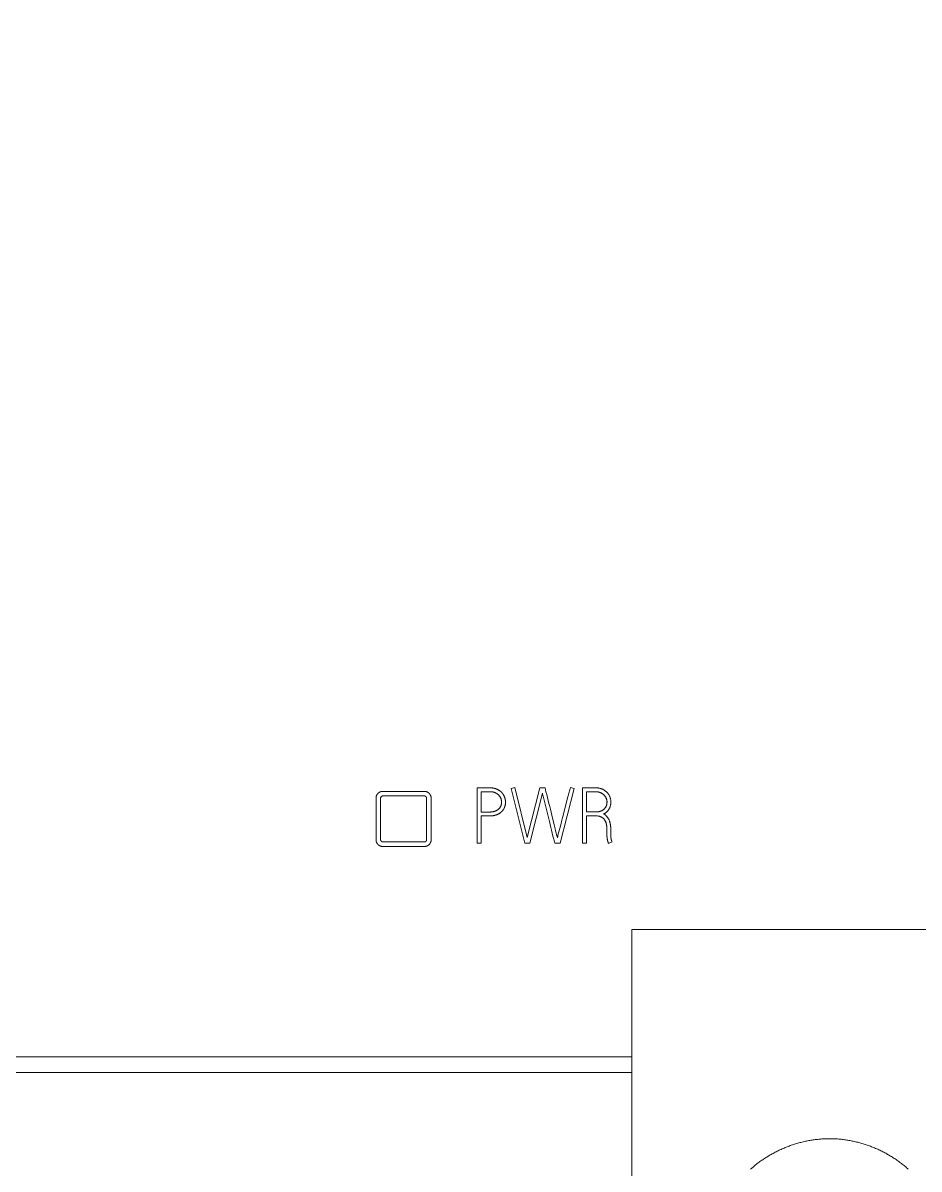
# Model space of a CAD drawing. Header units: millimetres. Extents: x 42356 to 50646, y 31507 to 39566.
# Drawn here: x 47626.85 to 47646.33, y 38417.58 to 38442.49 of the extents above; entities that cross this region are included whole.
import ezdxf

# ---------------------------------------------------------------- set-up
doc = ezdxf.new("R2010")
doc.units = ezdxf.units.MM
doc.set_wipeout_variables(frame=1)
doc.layers.add('000-PI-Oprema', color=30, linetype='Continuous', lineweight=5)
doc.layers.add('004-PI-DIN Šina', color=3, linetype='Continuous')

# ---------------------------------------------------------------- blocks, each defined once
blk = doc.blocks.new('*U116')
at = {"layer": '004-PI-DIN Šina'}
blk.add_lwpolyline([(0, -12.5), (650, -12.5)], dxfattribs=at)
blk = doc.blocks.new('A101_6ES7512-1DK01-0AB0')
at = {"layer": '000-PI-Oprema'}
for p, q in [((83.7, -7.623), (83.7, -6.423)), ((83.7, -6.423), (83.976, -6.423)), ((84.436, -6.438), (84.517, -6.418)), ((84.734, -7.623), (84.436, -6.438)), ((84.517, -6.418), (84.79, -7.503)), ((84.79, -7.503), (85.06, -6.423)), ((85.06, -6.423), (85.175, -6.423)), ((85.175, -6.423), (85.196, -6.508)), ((85.807, -6.438), (85.501, -7.623)), ((85.726, -6.416), (85.807, -6.438)), ((85.992, -6.423), (85.992, -7.623)), ((86.268, -6.423), (85.992, -6.423)), ((81.5, -6.65), (81.5, -7.55)), ((81.6, -6.65), (81.6, -7.55)), ((82.55, -6.5), (81.65, -6.5)), ((82.55, -6.6), (81.65, -6.6)), ((82.6, -7.55), (82.6, -6.65)), ((82.7, -7.55), (82.7, -6.65)), ((83.785, -6.508), (83.785, -6.949)), ((83.976, -6.508), (83.785, -6.508)), ((85.118, -6.54), (84.847, -7.623)), ((85.233, -7.007), (85.133, -6.603)), ((85.196, -6.508), (85.212, -6.572)), ((85.212, -6.572), (85.228, -6.635)), ((85.228, -6.635), (85.244, -6.699)), ((85.244, -6.699), (85.26, -6.763)), ((86.077, -6.947), (86.077, -6.508)), ((86.077, -6.508), (86.268, -6.508)), ((83.785, -6.949), (83.976, -6.949)), ((85.26, -6.763), (85.276, -6.826)), ((85.276, -6.826), (85.292, -6.89)), ((85.292, -6.89), (85.323, -7.018)), ((86.281, -6.947), (86.077, -6.947)), ((86.523, -6.734), (86.523, -6.729)), ((83.785, -7.034), (83.785, -7.623)), ((83.976, -7.034), (83.785, -7.034)), ((85.269, -7.156), (85.233, -7.007)), ((85.285, -7.22), (85.269, -7.156)), ((85.3, -7.284), (85.285, -7.22)), ((85.323, -7.018), (85.375, -7.231)), ((86.077, -7.623), (86.077, -7.032)), ((86.077, -7.032), (86.278, -7.032)), ((86.303, -7.033), (86.294, -7.033)), ((86.311, -7.034), (86.303, -7.033)), ((86.319, -7.035), (86.311, -7.034)), ((86.319, -7.035), (86.327, -7.036)), ((86.327, -7.036), (86.319, -7.035)), ((86.327, -7.036), (86.335, -7.037)), ((86.335, -7.037), (86.343, -7.039)), ((86.343, -7.039), (86.351, -7.041)), ((86.351, -7.041), (86.359, -7.043)), ((86.358, -7.043), (86.366, -7.045)), ((86.366, -7.045), (86.374, -7.048)), ((86.374, -7.048), (86.382, -7.051)), ((86.381, -7.051), (86.386, -7.052)), ((86.385, -7.052), (86.389, -7.054)), ((86.389, -7.054), (86.393, -7.056)), ((86.392, -7.055), (86.397, -7.057)), ((86.396, -7.057), (86.4, -7.059)), ((86.4, -7.059), (86.404, -7.061)), ((86.403, -7.061), (86.407, -7.063)), ((85.316, -7.347), (85.3, -7.284)), ((85.332, -7.411), (85.316, -7.347)), ((85.348, -7.475), (85.332, -7.411)), ((85.364, -7.538), (85.348, -7.475)), ((85.375, -7.231), (85.396, -7.316)), ((85.396, -7.316), (85.406, -7.358)), ((85.406, -7.358), (85.417, -7.4)), ((85.417, -7.4), (85.428, -7.443)), ((85.457, -7.456), (85.476, -7.38)), ((85.476, -7.38), (85.516, -7.227)), ((86.521, -7.324), (86.521, -7.452)), ((86.604, -7.412), (86.604, -7.436)), ((86.604, -7.442), (86.604, -7.435)), ((86.606, -7.382), (86.606, -7.348)), ((81.65, -7.6), (82.55, -7.6)), ((81.65, -7.7), (82.55, -7.7)), ((83.785, -7.623), (83.7, -7.623)), ((84.847, -7.623), (84.734, -7.623)), ((85.386, -7.623), (85.364, -7.538)), ((85.501, -7.623), (85.386, -7.623)), ((85.992, -7.623), (86.077, -7.623)), ((86.554, -7.631), (86.633, -7.601)), ((86.607, -7.495), (86.607, -7.488)), ((87.06, -24.096), (87.06, -9.501)), ((95.9, -9.501), (87.06, -9.501)), ((87.06, -12.268), (45.664, -12.268)), ((87.06, -12.615), (43.501, -12.615))]:
    blk.add_line(p, q, dxfattribs=at)
for points in [[(83.976, -6.423), (83.982, -6.423), (83.987, -6.423), (83.993, -6.423), (83.998, -6.424), (84.004, -6.424), (84.009, -6.424), (84.014, -6.425), (84.02, -6.425), (84.025, -6.426), (84.031, -6.426), (84.036, -6.427), (84.041, -6.428), (84.047, -6.428), (84.052, -6.429), (84.057, -6.43), (84.063, -6.431), (84.068, -6.433), (84.073, -6.434), (84.079, -6.435), (84.084, -6.437), (84.089, -6.438), (84.094, -6.44), (84.099, -6.441), (84.105, -6.443), (84.11, -6.445), (84.115, -6.447), (84.12, -6.449), (84.125, -6.451), (84.13, -6.453), (84.135, -6.456), (84.14, -6.458), (84.145, -6.46), (84.15, -6.463), (84.155, -6.465), (84.159, -6.468), (84.164, -6.471), (84.169, -6.474), (84.173, -6.476), (84.178, -6.479), (84.183, -6.482), (84.187, -6.485), (84.192, -6.489), (84.196, -6.492), (84.2, -6.495), (84.205, -6.499), (84.209, -6.502), (84.213, -6.506), (84.217, -6.509), (84.221, -6.513), (84.225, -6.517), (84.229, -6.521), (84.233, -6.525), (84.236, -6.529), (84.24, -6.533), (84.244, -6.537), (84.247, -6.541), (84.25, -6.545), (84.254, -6.55), (84.257, -6.554), (84.26, -6.558), (84.263, -6.563), (84.266, -6.567), (84.269, -6.572), (84.272, -6.577), (84.275, -6.582), (84.278, -6.586), (84.28, -6.591), (84.283, -6.596), (84.285, -6.601), (84.287, -6.606), (84.29, -6.611), (84.292, -6.616), (84.294, -6.621), (84.296, -6.626), (84.298, -6.631), (84.299, -6.636), (84.301, -6.642), (84.303, -6.647), (84.304, -6.652), (84.306, -6.657), (84.307, -6.663), (84.308, -6.668), (84.309, -6.673), (84.31, -6.679), (84.311, -6.684), (84.312, -6.69), (84.313, -6.695), (84.314, -6.7), (84.314, -6.706), (84.315, -6.711), (84.315, -6.717), (84.316, -6.722), (84.316, -6.728), (84.316, -6.733), (84.316, -6.738), (84.316, -6.744), (84.316, -6.749), (84.315, -6.755), (84.315, -6.76), (84.314, -6.766), (84.314, -6.771), (84.313, -6.777), (84.312, -6.782), (84.311, -6.787), (84.31, -6.793), (84.309, -6.798), (84.308, -6.804), (84.307, -6.809), (84.305, -6.814), (84.304, -6.819), (84.302, -6.825), (84.301, -6.83), (84.299, -6.835), (84.297, -6.84), (84.295, -6.845), (84.293, -6.85), (84.291, -6.855), (84.289, -6.86), (84.286, -6.865), (84.284, -6.87), (84.281, -6.875), (84.279, -6.88), (84.276, -6.884), (84.273, -6.889), (84.27, -6.894), (84.267, -6.898), (84.264, -6.903), (84.261, -6.907), (84.257, -6.911), (84.254, -6.916), (84.25, -6.92), (84.247, -6.924), (84.243, -6.928), (84.239, -6.932), (84.236, -6.936), (84.232, -6.94), (84.228, -6.944), (84.224, -6.947), (84.22, -6.951), (84.216, -6.955), (84.211, -6.958), (84.207, -6.962), (84.203, -6.965), (84.198, -6.968), (84.194, -6.972), (84.19, -6.975), (84.185, -6.978), (84.18, -6.981), (84.176, -6.984), (84.171, -6.986), (84.166, -6.989), (84.162, -6.992), (84.157, -6.994), (84.152, -6.997), (84.147, -6.999), (84.142, -7.001), (84.137, -7.004), (84.132, -7.006), (84.127, -7.008), (84.122, -7.01), (84.116, -7.012), (84.111, -7.014), (84.106, -7.015), (84.101, -7.017), (84.096, -7.018), (84.09, -7.02), (84.085, -7.021), (84.08, -7.023), (84.074, -7.024), (84.069, -7.025), (84.064, -7.026), (84.058, -7.027), (84.053, -7.028), (84.048, -7.029), (84.042, -7.03), (84.037, -7.03), (84.031, -7.031), (84.026, -7.031), (84.02, -7.032), (84.015, -7.032), (84.009, -7.033), (84.004, -7.033), (83.998, -7.033), (83.993, -7.034), (83.987, -7.034), (83.982, -7.034), (83.976, -7.034)], [(85.673, -6.619), (85.68, -6.594), (85.686, -6.568), (85.693, -6.543), (85.699, -6.518), (85.706, -6.492), (85.712, -6.467), (85.719, -6.442), (85.726, -6.416)], [(86.453, -6.991), (86.463, -6.985), (86.474, -6.979), (86.484, -6.972), (86.493, -6.966), (86.503, -6.959), (86.512, -6.951), (86.521, -6.943), (86.525, -6.939), (86.529, -6.935), (86.533, -6.93), (86.537, -6.926), (86.541, -6.922), (86.545, -6.917), (86.549, -6.912), (86.552, -6.907), (86.556, -6.903), (86.559, -6.898), (86.565, -6.888), (86.571, -6.877), (86.577, -6.867), (86.582, -6.856), (86.586, -6.845), (86.59, -6.834), (86.594, -6.823), (86.597, -6.811), (86.6, -6.8), (86.602, -6.788), (86.604, -6.776), (86.606, -6.765), (86.607, -6.753), (86.607, -6.741), (86.607, -6.729), (86.607, -6.717), (86.606, -6.705), (86.605, -6.694), (86.603, -6.682), (86.601, -6.67), (86.598, -6.659), (86.595, -6.647), (86.592, -6.636), (86.588, -6.625), (86.583, -6.614), (86.579, -6.603), (86.573, -6.592), (86.568, -6.582), (86.562, -6.572), (86.555, -6.562), (86.548, -6.552), (86.541, -6.543), (86.534, -6.534), (86.526, -6.525), (86.517, -6.516), (86.509, -6.508), (86.5, -6.5), (86.491, -6.493), (86.481, -6.486), (86.471, -6.479), (86.461, -6.473), (86.451, -6.467), (86.441, -6.461), (86.43, -6.456), (86.419, -6.452), (86.408, -6.447), (86.397, -6.443), (86.386, -6.44), (86.374, -6.436), (86.363, -6.434), (86.351, -6.431), (86.339, -6.429), (86.328, -6.427), (86.316, -6.426), (86.304, -6.424), (86.292, -6.424), (86.28, -6.423), (86.268, -6.423)], [(81.65, -6.5), (81.647, -6.5), (81.644, -6.5), (81.641, -6.5), (81.637, -6.501), (81.634, -6.501), (81.631, -6.501), (81.628, -6.502), (81.625, -6.502), (81.622, -6.503), (81.619, -6.503), (81.616, -6.504), (81.613, -6.505), (81.61, -6.506), (81.607, -6.506), (81.604, -6.507), (81.601, -6.508), (81.598, -6.509), (81.595, -6.511), (81.592, -6.512), (81.589, -6.513), (81.586, -6.514), (81.583, -6.516), (81.581, -6.517), (81.578, -6.519), (81.575, -6.52), (81.572, -6.522), (81.57, -6.523), (81.567, -6.525), (81.564, -6.527), (81.562, -6.529), (81.559, -6.53), (81.557, -6.532), (81.554, -6.534), (81.552, -6.536), (81.55, -6.539), (81.547, -6.541), (81.545, -6.543), (81.543, -6.545), (81.541, -6.547), (81.539, -6.55), (81.537, -6.552), (81.535, -6.554), (81.533, -6.557), (81.531, -6.559), (81.529, -6.562), (81.527, -6.564), (81.525, -6.567), (81.523, -6.57), (81.522, -6.572), (81.52, -6.575), (81.519, -6.578), (81.517, -6.58), (81.516, -6.583), (81.514, -6.586), (81.513, -6.589), (81.512, -6.592), (81.511, -6.595), (81.509, -6.598), (81.508, -6.601), (81.507, -6.603), (81.506, -6.606), (81.506, -6.609), (81.505, -6.613), (81.504, -6.616), (81.503, -6.619), (81.503, -6.622), (81.502, -6.625), (81.502, -6.628), (81.501, -6.631), (81.501, -6.634), (81.501, -6.637), (81.5, -6.641), (81.5, -6.644), (81.5, -6.647), (81.5, -6.65)], [(81.65, -6.6), (81.649, -6.6), (81.647, -6.6), (81.646, -6.6), (81.645, -6.6), (81.643, -6.6), (81.642, -6.601), (81.641, -6.601), (81.64, -6.601), (81.638, -6.601), (81.637, -6.602), (81.636, -6.602), (81.635, -6.602), (81.633, -6.603), (81.632, -6.603), (81.631, -6.604), (81.63, -6.604), (81.628, -6.605), (81.627, -6.605), (81.626, -6.606), (81.625, -6.607), (81.624, -6.607), (81.623, -6.608), (81.622, -6.609), (81.621, -6.61), (81.619, -6.61), (81.618, -6.611), (81.617, -6.612), (81.616, -6.613), (81.616, -6.614), (81.615, -6.615), (81.614, -6.616), (81.613, -6.617), (81.612, -6.618), (81.611, -6.619), (81.61, -6.62), (81.609, -6.621), (81.609, -6.622), (81.608, -6.623), (81.607, -6.624), (81.607, -6.625), (81.606, -6.626), (81.605, -6.627), (81.605, -6.629), (81.604, -6.63), (81.604, -6.631), (81.603, -6.632), (81.603, -6.633), (81.602, -6.635), (81.602, -6.636), (81.602, -6.637), (81.601, -6.638), (81.601, -6.64), (81.601, -6.641), (81.601, -6.642), (81.6, -6.644), (81.6, -6.645), (81.6, -6.646), (81.6, -6.647), (81.6, -6.649), (81.6, -6.65)], [(82.7, -6.65), (82.7, -6.647), (82.7, -6.644), (82.7, -6.641), (82.699, -6.637), (82.699, -6.634), (82.699, -6.631), (82.698, -6.628), (82.698, -6.625), (82.697, -6.622), (82.697, -6.619), (82.696, -6.616), (82.695, -6.613), (82.694, -6.61), (82.694, -6.607), (82.693, -6.604), (82.692, -6.601), (82.691, -6.598), (82.689, -6.595), (82.688, -6.592), (82.687, -6.589), (82.686, -6.586), (82.684, -6.583), (82.683, -6.581), (82.681, -6.578), (82.68, -6.575), (82.678, -6.572), (82.677, -6.57), (82.675, -6.567), (82.673, -6.565), (82.671, -6.562), (82.67, -6.559), (82.668, -6.557), (82.666, -6.554), (82.664, -6.552), (82.662, -6.55), (82.659, -6.547), (82.657, -6.545), (82.655, -6.543), (82.653, -6.541), (82.65, -6.539), (82.648, -6.537), (82.646, -6.535), (82.643, -6.533), (82.641, -6.531), (82.638, -6.529), (82.636, -6.527), (82.633, -6.525), (82.631, -6.523), (82.628, -6.522), (82.625, -6.52), (82.622, -6.519), (82.62, -6.517), (82.617, -6.516), (82.614, -6.514), (82.611, -6.513), (82.608, -6.512), (82.605, -6.511), (82.602, -6.509), (82.6, -6.508), (82.597, -6.507), (82.594, -6.506), (82.591, -6.506), (82.587, -6.505), (82.584, -6.504), (82.581, -6.503), (82.578, -6.503), (82.575, -6.502), (82.572, -6.502), (82.569, -6.501), (82.566, -6.501), (82.563, -6.501), (82.559, -6.5), (82.556, -6.5), (82.553, -6.5), (82.55, -6.5)], [(82.6, -6.65), (82.6, -6.649), (82.6, -6.647), (82.6, -6.646), (82.6, -6.645), (82.6, -6.643), (82.599, -6.642), (82.599, -6.641), (82.599, -6.64), (82.599, -6.638), (82.598, -6.637), (82.598, -6.636), (82.598, -6.635), (82.597, -6.633), (82.597, -6.632), (82.596, -6.631), (82.596, -6.63), (82.595, -6.628), (82.595, -6.627), (82.594, -6.626), (82.593, -6.625), (82.593, -6.624), (82.592, -6.623), (82.591, -6.622), (82.59, -6.621), (82.59, -6.62), (82.589, -6.618), (82.588, -6.617), (82.587, -6.616), (82.586, -6.616), (82.585, -6.615), (82.584, -6.614), (82.583, -6.613), (82.582, -6.612), (82.581, -6.611), (82.58, -6.61), (82.579, -6.609), (82.578, -6.609), (82.577, -6.608), (82.576, -6.607), (82.575, -6.607), (82.574, -6.606), (82.573, -6.605), (82.571, -6.605), (82.57, -6.604), (82.569, -6.604), (82.568, -6.603), (82.567, -6.603), (82.565, -6.602), (82.564, -6.602), (82.563, -6.602), (82.562, -6.601), (82.56, -6.601), (82.559, -6.601), (82.558, -6.601), (82.556, -6.6), (82.555, -6.6), (82.554, -6.6), (82.553, -6.6), (82.551, -6.6), (82.55, -6.6)], [(83.976, -6.949), (83.983, -6.949), (83.99, -6.949), (83.997, -6.948), (84.004, -6.948), (84.011, -6.947), (84.018, -6.947), (84.025, -6.946), (84.032, -6.945), (84.039, -6.944), (84.046, -6.943), (84.053, -6.941), (84.059, -6.94), (84.066, -6.938), (84.073, -6.936), (84.079, -6.934), (84.086, -6.932), (84.093, -6.93), (84.099, -6.927), (84.105, -6.924), (84.112, -6.921), (84.118, -6.918), (84.124, -6.915), (84.13, -6.912), (84.136, -6.908), (84.142, -6.904), (84.148, -6.9), (84.153, -6.896), (84.159, -6.892), (84.164, -6.887), (84.169, -6.882), (84.174, -6.877), (84.179, -6.872), (84.183, -6.867), (84.188, -6.862), (84.192, -6.856), (84.196, -6.85), (84.2, -6.844), (84.203, -6.838), (84.207, -6.832), (84.21, -6.826), (84.213, -6.82), (84.216, -6.813), (84.218, -6.807), (84.22, -6.8), (84.222, -6.794), (84.224, -6.787), (84.226, -6.78), (84.227, -6.773), (84.229, -6.766), (84.23, -6.759), (84.23, -6.752), (84.231, -6.745), (84.231, -6.738), (84.231, -6.731), (84.231, -6.724), (84.23, -6.718), (84.229, -6.711), (84.228, -6.704), (84.227, -6.697), (84.226, -6.69), (84.224, -6.683), (84.223, -6.676), (84.221, -6.67), (84.218, -6.663), (84.216, -6.656), (84.213, -6.65), (84.21, -6.644), (84.207, -6.637), (84.204, -6.631), (84.201, -6.625), (84.197, -6.619), (84.193, -6.613), (84.189, -6.607), (84.185, -6.602), (84.181, -6.596), (84.177, -6.591), (84.172, -6.586), (84.167, -6.581), (84.162, -6.576), (84.157, -6.571), (84.152, -6.567), (84.146, -6.562), (84.141, -6.558), (84.135, -6.554), (84.129, -6.55), (84.123, -6.546), (84.117, -6.543), (84.111, -6.54), (84.105, -6.537), (84.099, -6.534), (84.093, -6.531), (84.086, -6.528), (84.08, -6.526), (84.073, -6.523), (84.066, -6.521), (84.06, -6.519), (84.053, -6.517), (84.046, -6.516), (84.039, -6.514), (84.032, -6.513), (84.025, -6.512), (84.018, -6.511), (84.011, -6.51), (84.004, -6.509), (83.997, -6.509), (83.99, -6.508), (83.983, -6.508), (83.976, -6.508)], [(85.133, -6.603), (85.128, -6.582), (85.123, -6.561), (85.118, -6.54)], [(85.516, -7.227), (85.542, -7.126), (85.548, -7.101), (85.555, -7.075), (85.673, -6.619)], [(86.268, -6.508), (86.275, -6.508), (86.282, -6.508), (86.289, -6.509)], [(86.283, -6.508), (86.278, -6.508), (86.273, -6.508)], [(86.523, -6.724), (86.523, -6.731), (86.523, -6.738), (86.522, -6.745), (86.522, -6.752), (86.521, -6.758), (86.521, -6.765), (86.519, -6.772), (86.518, -6.779), (86.517, -6.786), (86.515, -6.792), (86.513, -6.799), (86.511, -6.805), (86.509, -6.812), (86.506, -6.818), (86.503, -6.824), (86.5, -6.831), (86.497, -6.837), (86.494, -6.843), (86.49, -6.848), (86.486, -6.854), (86.482, -6.86), (86.478, -6.865), (86.474, -6.871), (86.469, -6.876), (86.465, -6.881), (86.46, -6.885), (86.454, -6.89), (86.449, -6.895), (86.444, -6.899), (86.438, -6.903), (86.432, -6.907), (86.427, -6.91), (86.421, -6.914), (86.415, -6.917), (86.409, -6.92), (86.402, -6.923), (86.396, -6.926), (86.39, -6.928), (86.383, -6.931), (86.377, -6.933), (86.37, -6.935), (86.364, -6.937), (86.357, -6.939), (86.35, -6.94), (86.343, -6.942), (86.337, -6.943), (86.33, -6.944), (86.323, -6.945), (86.316, -6.946), (86.309, -6.946), (86.302, -6.947), (86.295, -6.947), (86.288, -6.947), (86.281, -6.947)], [(86.288, -6.509), (86.296, -6.509), (86.303, -6.51), (86.309, -6.511), (86.316, -6.512), (86.323, -6.513), (86.33, -6.514), (86.336, -6.515), (86.343, -6.517), (86.35, -6.519), (86.356, -6.52), (86.363, -6.523), (86.369, -6.525), (86.376, -6.527), (86.382, -6.53), (86.388, -6.532), (86.394, -6.535), (86.4, -6.538), (86.406, -6.541), (86.412, -6.545), (86.418, -6.548), (86.424, -6.552), (86.43, -6.556), (86.435, -6.56), (86.441, -6.564), (86.446, -6.568), (86.451, -6.573), (86.456, -6.577), (86.461, -6.582), (86.466, -6.587), (86.47, -6.592), (86.475, -6.598), (86.479, -6.603), (86.483, -6.609), (86.487, -6.614), (86.49, -6.62), (86.494, -6.626), (86.497, -6.632), (86.5, -6.638), (86.503, -6.645), (86.506, -6.651), (86.509, -6.657), (86.511, -6.664), (86.513, -6.67), (86.515, -6.677), (86.517, -6.684), (86.518, -6.69), (86.519, -6.697), (86.521, -6.704), (86.521, -6.711), (86.522, -6.717), (86.523, -6.724)], [(86.303, -6.51), (86.298, -6.509), (86.293, -6.509)], [(86.323, -6.513), (86.318, -6.512), (86.313, -6.511), (86.308, -6.51)], [(86.395, -6.535), (86.39, -6.533), (86.386, -6.531), (86.381, -6.529), (86.376, -6.527), (86.372, -6.526), (86.367, -6.524), (86.362, -6.522), (86.357, -6.521), (86.353, -6.52), (86.348, -6.518), (86.343, -6.517), (86.338, -6.516), (86.333, -6.515), (86.328, -6.514)], [(86.408, -6.542), (86.404, -6.54), (86.399, -6.538)], [(86.425, -6.552), (86.421, -6.55), (86.417, -6.547), (86.412, -6.545)], [(86.441, -6.564), (86.437, -6.561), (86.433, -6.558), (86.429, -6.555)], [(86.453, -6.574), (86.449, -6.571), (86.445, -6.567)], [(86.517, -6.685), (86.516, -6.68), (86.514, -6.675), (86.513, -6.67), (86.511, -6.665), (86.51, -6.661), (86.508, -6.656), (86.506, -6.651), (86.504, -6.647), (86.502, -6.642), (86.5, -6.638), (86.498, -6.633), (86.495, -6.629), (86.493, -6.624), (86.49, -6.62), (86.488, -6.616), (86.485, -6.612), (86.482, -6.608), (86.479, -6.604), (86.476, -6.6), (86.473, -6.596), (86.47, -6.592), (86.467, -6.588), (86.463, -6.584), (86.46, -6.581), (86.456, -6.577)], [(86.521, -6.704), (86.52, -6.699), (86.519, -6.694), (86.518, -6.69)], [(86.523, -6.724), (86.522, -6.719), (86.522, -6.714), (86.521, -6.709)], [(86.278, -7.032), (86.286, -7.032), (86.294, -7.033)], [(86.407, -7.063), (86.411, -7.065), (86.414, -7.068), (86.418, -7.07), (86.421, -7.072), (86.425, -7.074), (86.428, -7.077), (86.431, -7.079), (86.434, -7.082), (86.437, -7.084), (86.441, -7.087), (86.444, -7.09), (86.447, -7.093), (86.449, -7.096), (86.452, -7.098), (86.455, -7.101), (86.458, -7.105), (86.46, -7.108), (86.463, -7.111), (86.466, -7.114), (86.468, -7.117), (86.47, -7.121), (86.473, -7.124), (86.475, -7.127), (86.477, -7.131), (86.479, -7.134), (86.483, -7.141), (86.487, -7.149), (86.491, -7.156), (86.494, -7.163), (86.497, -7.171), (86.5, -7.179), (86.502, -7.186), (86.505, -7.194), (86.507, -7.202), (86.509, -7.21), (86.511, -7.218), (86.512, -7.226), (86.514, -7.234), (86.515, -7.242), (86.516, -7.25), (86.517, -7.258), (86.518, -7.267), (86.519, -7.275), (86.52, -7.283), (86.52, -7.291), (86.521, -7.299), (86.521, -7.307), (86.521, -7.315), (86.521, -7.324)], [(86.521, -7.328), (86.521, -7.32), (86.521, -7.312), (86.521, -7.304), (86.52, -7.296), (86.52, -7.288), (86.519, -7.28), (86.519, -7.272), (86.518, -7.264), (86.517, -7.256), (86.516, -7.248), (86.515, -7.24), (86.513, -7.232), (86.512, -7.224), (86.51, -7.216), (86.508, -7.208), (86.506, -7.2), (86.504, -7.192), (86.502, -7.184), (86.499, -7.177), (86.496, -7.169), (86.493, -7.162), (86.49, -7.154), (86.486, -7.147), (86.482, -7.14), (86.478, -7.133), (86.476, -7.129), (86.474, -7.126), (86.472, -7.123), (86.469, -7.119), (86.467, -7.116), (86.465, -7.113), (86.462, -7.11), (86.459, -7.106), (86.457, -7.103), (86.454, -7.1), (86.451, -7.097), (86.448, -7.095), (86.446, -7.092), (86.443, -7.089), (86.44, -7.086), (86.437, -7.084), (86.433, -7.081), (86.43, -7.079), (86.427, -7.076), (86.424, -7.074), (86.42, -7.071), (86.417, -7.069), (86.414, -7.067), (86.41, -7.065)], [(86.606, -7.348), (86.606, -7.33), (86.606, -7.32), (86.605, -7.311), (86.605, -7.302), (86.605, -7.293), (86.604, -7.283), (86.603, -7.274), (86.602, -7.265), (86.602, -7.255), (86.6, -7.246), (86.599, -7.237), (86.598, -7.228), (86.596, -7.219), (86.595, -7.21), (86.593, -7.201), (86.591, -7.192), (86.588, -7.183), (86.586, -7.174), (86.583, -7.165), (86.58, -7.156), (86.577, -7.148), (86.574, -7.139), (86.57, -7.13), (86.567, -7.122), (86.563, -7.113), (86.559, -7.105), (86.554, -7.097), (86.549, -7.089), (86.545, -7.081), (86.539, -7.073), (86.534, -7.066), (86.529, -7.058), (86.523, -7.051), (86.517, -7.044), (86.511, -7.037), (86.507, -7.034), (86.504, -7.03), (86.501, -7.027), (86.497, -7.024), (86.494, -7.021), (86.491, -7.018), (86.487, -7.015), (86.483, -7.012), (86.48, -7.009), (86.476, -7.006), (86.472, -7.003), (86.469, -7.001), (86.465, -6.998), (86.461, -6.995), (86.457, -6.993), (86.453, -6.991)], [(85.428, -7.443), (85.434, -7.464), (85.439, -7.485), (85.444, -7.507)], [(85.444, -7.507), (85.45, -7.481), (85.457, -7.456)], [(86.521, -7.452), (86.521, -7.458), (86.521, -7.465), (86.522, -7.472), (86.522, -7.479), (86.522, -7.486), (86.523, -7.492), (86.524, -7.499), (86.524, -7.506), (86.525, -7.513), (86.526, -7.519), (86.527, -7.526), (86.528, -7.533), (86.529, -7.54), (86.531, -7.546), (86.532, -7.553), (86.533, -7.56), (86.535, -7.566), (86.537, -7.573), (86.538, -7.579), (86.54, -7.586), (86.542, -7.593), (86.544, -7.599), (86.546, -7.606), (86.548, -7.612), (86.55, -7.618), (86.552, -7.625), (86.554, -7.631)], [(86.604, -7.412), (86.604, -7.408), (86.604, -7.405), (86.604, -7.402), (86.605, -7.398), (86.605, -7.395), (86.605, -7.392), (86.605, -7.388), (86.606, -7.385), (86.606, -7.382)], [(86.607, -7.488), (86.606, -7.482), (86.606, -7.478), (86.606, -7.475), (86.605, -7.472), (86.605, -7.468), (86.605, -7.465), (86.605, -7.462), (86.605, -7.458), (86.605, -7.455), (86.604, -7.452), (86.604, -7.448), (86.604, -7.445), (86.604, -7.442)], [(81.5, -7.55), (81.5, -7.553), (81.5, -7.556), (81.5, -7.559), (81.501, -7.563), (81.501, -7.566), (81.501, -7.569), (81.502, -7.572), (81.502, -7.575), (81.503, -7.578), (81.503, -7.581), (81.504, -7.584), (81.505, -7.587), (81.505, -7.59), (81.506, -7.593), (81.507, -7.596), (81.508, -7.599), (81.509, -7.602), (81.511, -7.605), (81.512, -7.608), (81.513, -7.611), (81.514, -7.614), (81.516, -7.617), (81.517, -7.619), (81.519, -7.622), (81.52, -7.625), (81.522, -7.628), (81.523, -7.63), (81.525, -7.633), (81.527, -7.635), (81.529, -7.638), (81.53, -7.641), (81.532, -7.643), (81.534, -7.646), (81.536, -7.648), (81.538, -7.65), (81.541, -7.653), (81.543, -7.655), (81.545, -7.657), (81.547, -7.659), (81.55, -7.661), (81.552, -7.663), (81.554, -7.665), (81.557, -7.667), (81.559, -7.669), (81.562, -7.671), (81.564, -7.673), (81.567, -7.675), (81.569, -7.677), (81.572, -7.678), (81.575, -7.68), (81.578, -7.681), (81.58, -7.683), (81.583, -7.684), (81.586, -7.686), (81.589, -7.687), (81.592, -7.688), (81.595, -7.689), (81.598, -7.691), (81.6, -7.692), (81.603, -7.693), (81.606, -7.694), (81.609, -7.694), (81.613, -7.695), (81.616, -7.696), (81.619, -7.697), (81.622, -7.697), (81.625, -7.698), (81.628, -7.698), (81.631, -7.699), (81.634, -7.699), (81.637, -7.699), (81.641, -7.7), (81.644, -7.7), (81.647, -7.7), (81.65, -7.7)], [(81.6, -7.55), (81.6, -7.551), (81.6, -7.553), (81.6, -7.554), (81.6, -7.555), (81.6, -7.557), (81.601, -7.558), (81.601, -7.559), (81.601, -7.56), (81.601, -7.562), (81.602, -7.563), (81.602, -7.564), (81.602, -7.565), (81.603, -7.567), (81.603, -7.568), (81.604, -7.569), (81.604, -7.57), (81.605, -7.572), (81.605, -7.573), (81.606, -7.574), (81.607, -7.575), (81.607, -7.576), (81.608, -7.577), (81.609, -7.578), (81.61, -7.579), (81.61, -7.58), (81.611, -7.582), (81.612, -7.583), (81.613, -7.584), (81.614, -7.584), (81.615, -7.585), (81.616, -7.586), (81.617, -7.587), (81.618, -7.588), (81.619, -7.589), (81.62, -7.59), (81.621, -7.591), (81.622, -7.591), (81.623, -7.592), (81.624, -7.593), (81.625, -7.593), (81.626, -7.594), (81.627, -7.595), (81.629, -7.595), (81.63, -7.596), (81.631, -7.596), (81.632, -7.597), (81.633, -7.597), (81.635, -7.598), (81.636, -7.598), (81.637, -7.598), (81.638, -7.599), (81.64, -7.599), (81.641, -7.599), (81.642, -7.599), (81.644, -7.6), (81.645, -7.6), (81.646, -7.6), (81.647, -7.6), (81.649, -7.6), (81.65, -7.6)], [(82.55, -7.6), (82.551, -7.6), (82.553, -7.6), (82.554, -7.6), (82.555, -7.6), (82.557, -7.6), (82.558, -7.599), (82.559, -7.599), (82.56, -7.599), (82.562, -7.599), (82.563, -7.598), (82.564, -7.598), (82.565, -7.598), (82.567, -7.597), (82.568, -7.597), (82.569, -7.596), (82.57, -7.596), (82.572, -7.595), (82.573, -7.595), (82.574, -7.594), (82.575, -7.593), (82.576, -7.593), (82.577, -7.592), (82.578, -7.591), (82.579, -7.59), (82.581, -7.59), (82.582, -7.589), (82.583, -7.588), (82.584, -7.587), (82.584, -7.586), (82.585, -7.585), (82.586, -7.584), (82.587, -7.583), (82.588, -7.582), (82.589, -7.581), (82.59, -7.58), (82.591, -7.579), (82.591, -7.578), (82.592, -7.577), (82.593, -7.576), (82.593, -7.575), (82.594, -7.574), (82.595, -7.573), (82.595, -7.571), (82.596, -7.57), (82.596, -7.569), (82.597, -7.568), (82.597, -7.567), (82.598, -7.565), (82.598, -7.564), (82.598, -7.563), (82.599, -7.562), (82.599, -7.56), (82.599, -7.559), (82.599, -7.558), (82.6, -7.556), (82.6, -7.555), (82.6, -7.554), (82.6, -7.553), (82.6, -7.551), (82.6, -7.55)], [(82.55, -7.7), (82.553, -7.7), (82.556, -7.7), (82.559, -7.7), (82.563, -7.699), (82.566, -7.699), (82.569, -7.699), (82.572, -7.698), (82.575, -7.698), (82.578, -7.697), (82.581, -7.697), (82.584, -7.696), (82.587, -7.695), (82.59, -7.694), (82.593, -7.694), (82.596, -7.693), (82.599, -7.692), (82.602, -7.691), (82.605, -7.689), (82.608, -7.688), (82.611, -7.687), (82.614, -7.686), (82.617, -7.684), (82.619, -7.683), (82.622, -7.681), (82.625, -7.68), (82.628, -7.678), (82.63, -7.677), (82.633, -7.675), (82.636, -7.673), (82.638, -7.671), (82.641, -7.67), (82.643, -7.668), (82.646, -7.666), (82.648, -7.664), (82.65, -7.661), (82.653, -7.659), (82.655, -7.657), (82.657, -7.655), (82.659, -7.653), (82.661, -7.65), (82.663, -7.648), (82.665, -7.646), (82.667, -7.643), (82.669, -7.641), (82.671, -7.638), (82.673, -7.636), (82.675, -7.633), (82.677, -7.63), (82.678, -7.628), (82.68, -7.625), (82.681, -7.622), (82.683, -7.62), (82.684, -7.617), (82.686, -7.614), (82.687, -7.611), (82.688, -7.608), (82.689, -7.605), (82.691, -7.602), (82.692, -7.599), (82.693, -7.597), (82.694, -7.594), (82.694, -7.591), (82.695, -7.587), (82.696, -7.584), (82.697, -7.581), (82.697, -7.578), (82.698, -7.575), (82.698, -7.572), (82.699, -7.569), (82.699, -7.566), (82.699, -7.563), (82.7, -7.559), (82.7, -7.556), (82.7, -7.553), (82.7, -7.55)], [(86.633, -7.601), (86.631, -7.598), (86.63, -7.595), (86.629, -7.592), (86.628, -7.589), (86.627, -7.586), (86.626, -7.583), (86.625, -7.579), (86.624, -7.576), (86.623, -7.573), (86.622, -7.57), (86.621, -7.567), (86.62, -7.564), (86.619, -7.56), (86.618, -7.557), (86.617, -7.554), (86.616, -7.551), (86.615, -7.547), (86.615, -7.544), (86.614, -7.541), (86.613, -7.538), (86.613, -7.534), (86.612, -7.531), (86.611, -7.528), (86.611, -7.525), (86.61, -7.521), (86.61, -7.518), (86.609, -7.515), (86.609, -7.511), (86.609, -7.508), (86.608, -7.505), (86.608, -7.501), (86.607, -7.498), (86.607, -7.495)], [(89.644, -14.715), (89.662, -14.699), (89.68, -14.683), (89.698, -14.668), (89.716, -14.652), (89.735, -14.637), (89.753, -14.622), (89.772, -14.607), (89.791, -14.593), (89.81, -14.578), (89.829, -14.564), (89.849, -14.549), (89.868, -14.535), (89.888, -14.521), (89.908, -14.508), (89.928, -14.494), (89.948, -14.481), (89.968, -14.468), (89.988, -14.454), (90.009, -14.442), (90.03, -14.429), (90.05, -14.417), (90.071, -14.404), (90.092, -14.392), (90.113, -14.38), (90.134, -14.369), (90.155, -14.357), (90.177, -14.346), (90.198, -14.335), (90.219, -14.324), (90.241, -14.314), (90.263, -14.303), (90.284, -14.293), (90.306, -14.283), (90.328, -14.273), (90.35, -14.263), (90.372, -14.254), (90.395, -14.245), (90.417, -14.236), (90.439, -14.227), (90.462, -14.218), (90.485, -14.21), (90.507, -14.201), (90.53, -14.193), (90.553, -14.185), (90.576, -14.178), (90.599, -14.17), (90.622, -14.163), (90.646, -14.156), (90.669, -14.149), (90.693, -14.143), (90.716, -14.136), (90.74, -14.13), (90.764, -14.124), (90.788, -14.118), (90.812, -14.113), (90.836, -14.107), (90.86, -14.102), (90.884, -14.097), (90.908, -14.093), (90.932, -14.089), (90.956, -14.084), (90.98, -14.081), (91.004, -14.077), (91.028, -14.073), (91.052, -14.07), (91.076, -14.067), (91.1, -14.065), (91.125, -14.062), (91.149, -14.06), (91.173, -14.058), (91.197, -14.056), (91.221, -14.055), (91.246, -14.053), (91.27, -14.052), (91.294, -14.052), (91.319, -14.051), (91.343, -14.051), (91.367, -14.051), (91.392, -14.051), (91.416, -14.051), (91.44, -14.052), (91.465, -14.053), (91.489, -14.054), (91.514, -14.056), (91.538, -14.057), (91.563, -14.059), (91.587, -14.062), (91.612, -14.064), (91.636, -14.067), (91.661, -14.07), (91.685, -14.073), (91.71, -14.076), (91.734, -14.08), (91.758, -14.084), (91.782, -14.088), (91.807, -14.092), (91.831, -14.097), (91.855, -14.101), (91.878, -14.106), (91.902, -14.111), (91.926, -14.117), (91.95, -14.123), (91.973, -14.128), (91.997, -14.135), (92.02, -14.141), (92.044, -14.147), (92.067, -14.154), (92.09, -14.161), (92.113, -14.168), (92.137, -14.176), (92.16, -14.183)], [(92.16, -14.183), (92.183, -14.191), (92.206, -14.199), (92.229, -14.207), (92.251, -14.216), (92.274, -14.225), (92.297, -14.233), (92.319, -14.243), (92.342, -14.252), (92.364, -14.261), (92.387, -14.271), (92.409, -14.281), (92.431, -14.291), (92.453, -14.302), (92.475, -14.312), (92.497, -14.323), (92.518, -14.334), (92.54, -14.345), (92.561, -14.356), (92.582, -14.367), (92.604, -14.379), (92.625, -14.391), (92.645, -14.403), (92.666, -14.415), (92.687, -14.427), (92.707, -14.44), (92.728, -14.452), (92.748, -14.465), (92.768, -14.478), (92.788, -14.492), (92.808, -14.505), (92.828, -14.519), (92.847, -14.532), (92.867, -14.546), (92.886, -14.561), (92.905, -14.575), (92.924, -14.59), (92.943, -14.604), (92.962, -14.619), (92.981, -14.634), (92.999, -14.65), (93.018, -14.665), (93.036, -14.681), (93.055, -14.697), (93.073, -14.713)]]:
    blk.add_lwpolyline(points, dxfattribs=at)

msp = doc.modelspace()

# ---------------------------------------------------------------- block references
msp.add_blockref('*U116', (47483.026, 38434.519))

# ---------------------------------------------------------------- next in the draw order: wipeouts: each hides what was drawn before it
msp.add_wipeout([(47553.026, 38490.839), (47653.026, 38490.839), (47653.026, 38373.739), (47553.026, 38373.739)]).dxf.layer = '000-PI-Oprema'

# ---------------------------------------------------------------- next in the draw order: block references
at = {"layer": '000-PI-Oprema'}
msp.add_blockref('A101_6ES7512-1DK01-0AB0', (47553.026, 38432.289), dxfattribs=at)

doc.saveas('drawing.dxf')
